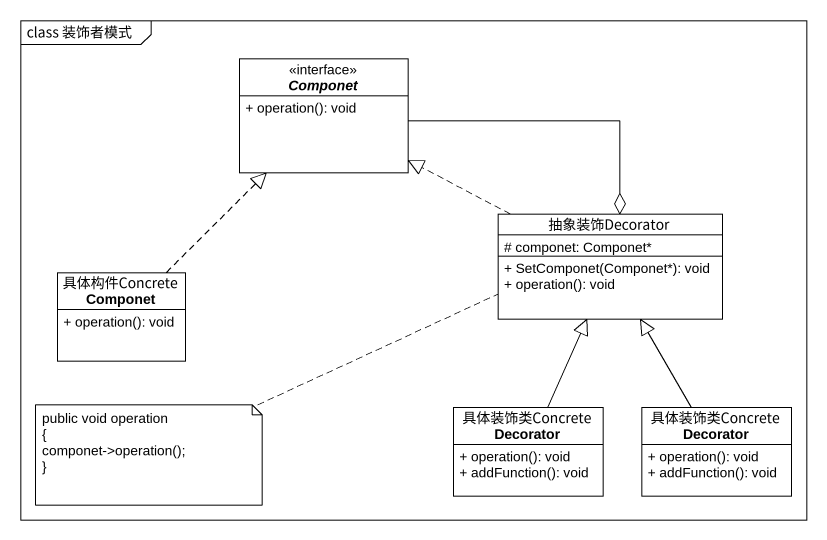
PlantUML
@startuml
mainframe class 装饰者模式
hide circle
hide empty members
skinparam classAttributeIconSize 0
interface Componet {
  + operation(): void
}
class 抽象装饰Decorator {
  # componet: Componet*
  + SetComponet(Componet*): void
  + operation(): void
}
class 具体构件ConcreteComponet {
  + operation(): void
}
class 具体装饰类ConcreteDecorator {
  + operation(): void
  + addFunction(): void
}
class "具体装饰类ConcreteDecorator" as 具体装饰类ConcreteDecorator_2 {
  + operation(): void
  + addFunction(): void
}
Componet -right-o 抽象装饰Decorator
抽象装饰Decorator .left.|> Componet
具体构件ConcreteComponet .up.|> Componet
具体装饰类ConcreteDecorator -up-|> 抽象装饰Decorator
具体装饰类ConcreteDecorator_2 -up-|> 抽象装饰Decorator
note left of 抽象装饰Decorator
  public void operation
  {
  componet->operation();
  ~}
end note
@enduml
